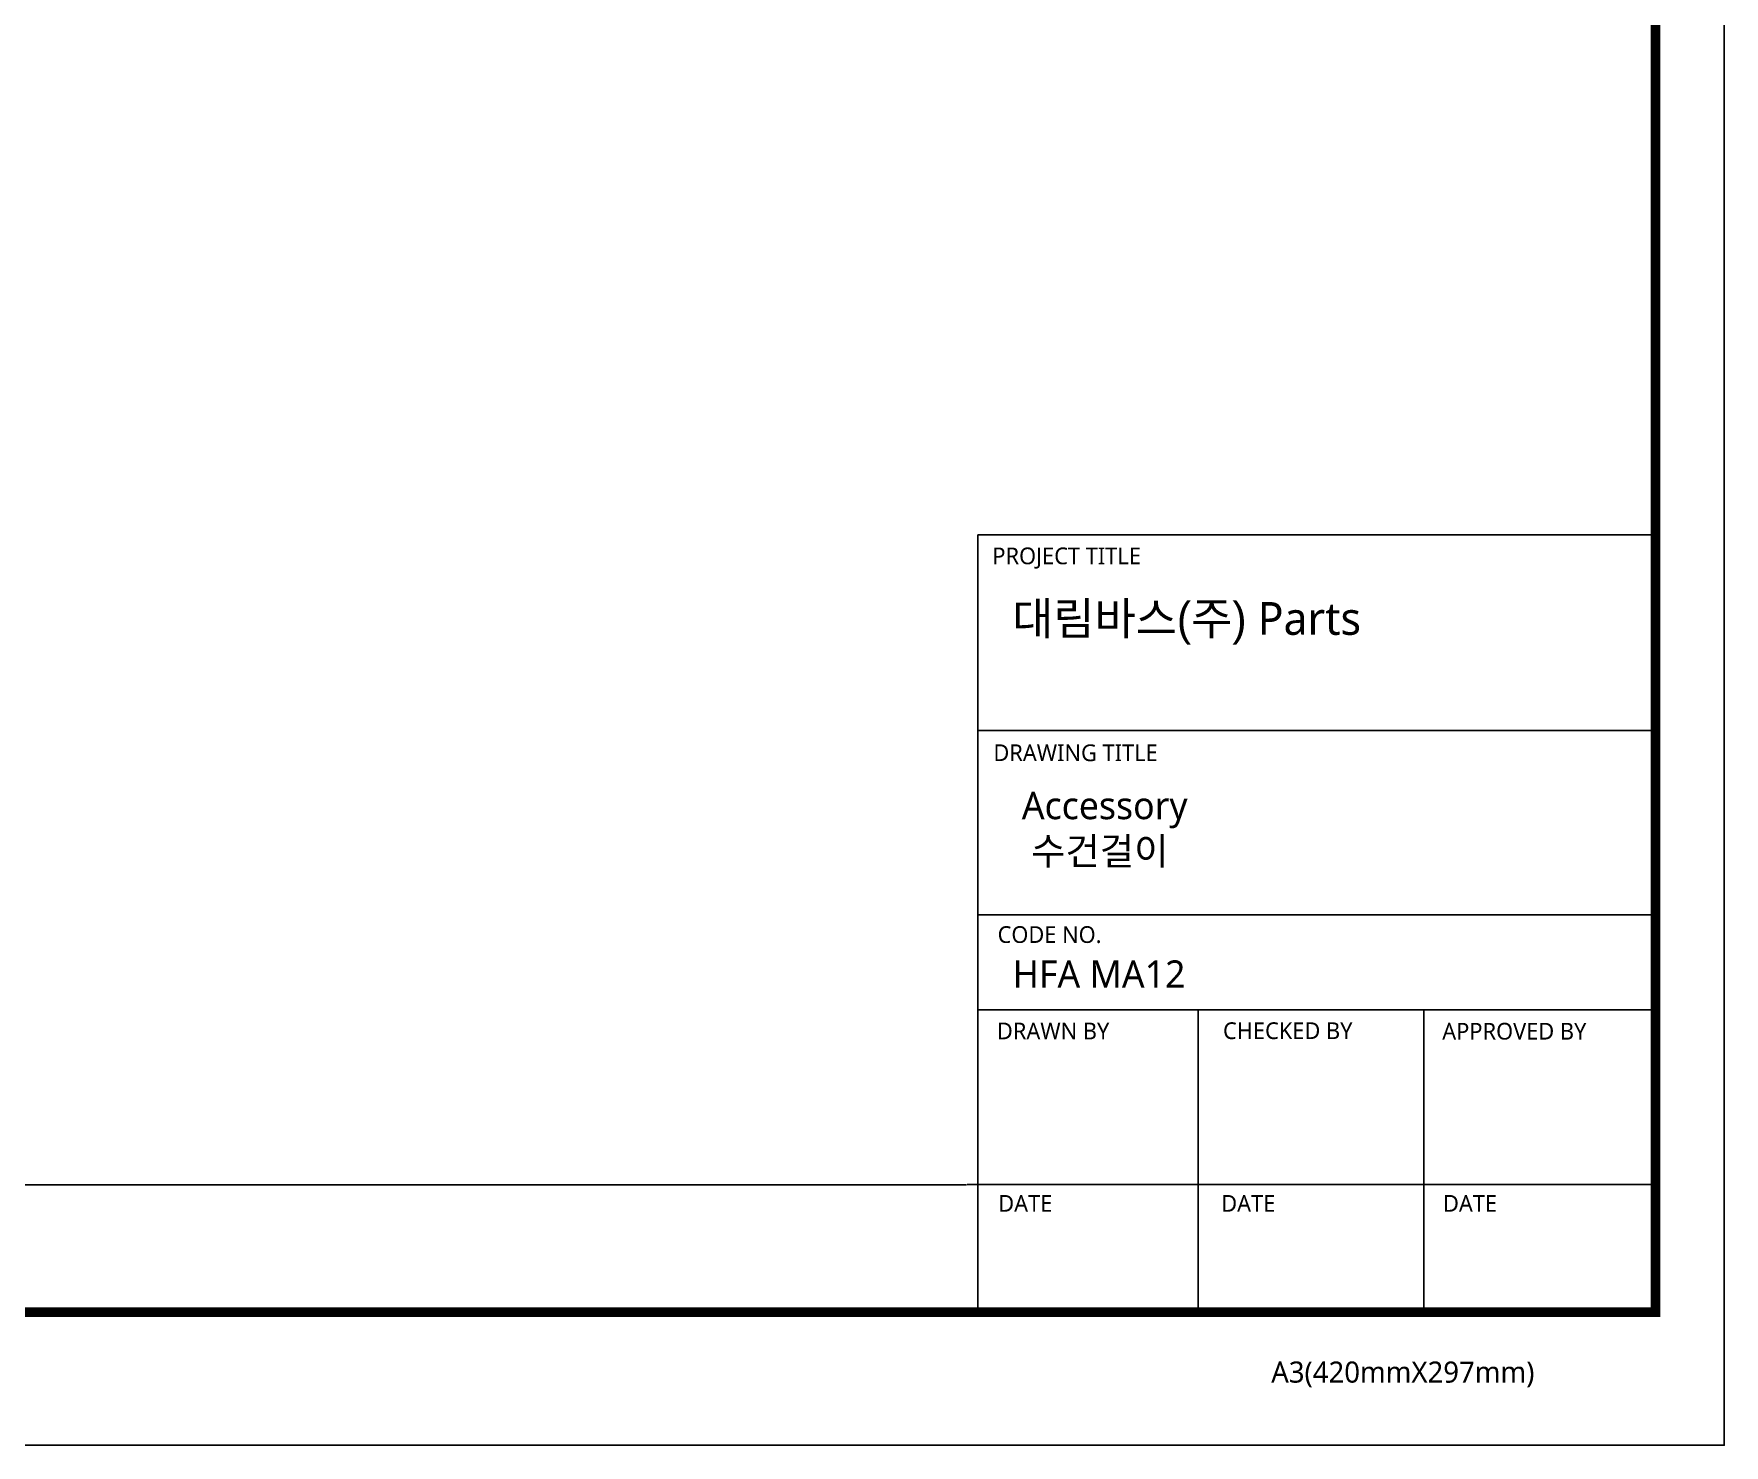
# Model space of a CAD drawing. Extents: x 16296680691 to 16296681342, y -37409619054 to -37409618577.
# Drawn here: x 16296681082.4 to 16296681341.9, y -37409619054.2 to -37409618837.4 of the extents above; entities that cross this region are included whole.
import ezdxf

# ---------------------------------------------------------------- set-up
doc = ezdxf.new("R2010")
doc.units = 0
doc.header["$LTSCALE"] = 10
doc.header["$MEASUREMENT"] = 0
doc.layers.get('0').update_dxf_attribs({"linetype": 'CONTINUOUS'})
doc.styles.add('Daelim Dimension', font='NanumGothic.ttf')

msp = doc.modelspace()

# ---------------------------------------------------------------- linework, layer by layer
at = {"color": 5, "ltscale": 40}
for p, q in [((16296681331.36837, -37409618914.375511), (16296681227.32527, -37409618914.375511)), ((16296681331.36837, -37409618944.448517), (16296681227.32527, -37409618944.448517)), ((16296681331.36837, -37409618944.448517), (16296681227.32527, -37409618944.448517)), ((16296681331.36837, -37409618972.738197), (16296681227.32527, -37409618972.738197)), ((16296681331.36837, -37409618972.738197), (16296681227.32527, -37409618972.738197)), ((16296681331.36837, -37409618987.328857), (16296681227.32527, -37409618987.328857)), ((16296681331.36837, -37409618987.328857), (16296681227.32527, -37409618987.328857)), ((16296681261.11937, -37409618987.328857), (16296681261.11937, -37409619033.775841)), ((16296681295.80192, -37409618987.328857), (16296681295.80192, -37409619033.775841)), ((16296681331.36837, -37409619014.1595), (16296681225.680719, -37409619014.1595)), ((16296681331.36837, -37409619014.1595), (16296681228.13587, -37409619014.1595)), ((16296681331.36837, -37409619033.775841), (16296681242.203159, -37409619033.775841))]:
    msp.add_line(p, q, dxfattribs=at)
at = {"color": 5, "ltscale": 0.5}
msp.add_line((16296681227.32527, -37409618914.375511), (16296681227.32527, -37409619034.405182), dxfattribs=at)
at = {"color": 5}
msp.add_line((16296680701.36825, -37409619014.23391), (16296681225.555531, -37409619014.23391), dxfattribs=at)
at = {"ltscale": 0.5}
msp.add_lwpolyline([(16296680690.900061, -37409619054.200798), (16296681341.900061, -37409619054.200798), (16296681341.900061, -37409618577.200798), (16296680690.900061, -37409618577.200798)], close=True, dxfattribs=at)
at = {"color": 5, "linetype": 'ByBlock', "lineweight": 200, "const_width": 1.5}
msp.add_lwpolyline([(16296680701.36825, -37409619033.776077), (16296681331.36825, -37409619033.776077), (16296681331.36825, -37409618588.276077), (16296680701.36825, -37409618588.276077)], close=True, dxfattribs=at)

# ---------------------------------------------------------------- texts
at = {"color": 5, "ltscale": 40, "style": 'Daelim Dimension'}
for s, height, p in [('PROJECT TITLE', 2.56901127, (16296681229.52783, -37409618918.903992)), ('DRAWING TITLE', 2.56901127, (16296681229.692539, -37409618949.139877)), ('CODE NO.', 2.5690113, (16296681230.336781, -37409618977.061859)), ('DRAWN BY', 2.5690113, (16296681230.23604, -37409618991.870247)), ('CHECKED BY', 2.5690113, (16296681264.946211, -37409618991.824692)), ('APPROVED BY', 2.56901127, (16296681298.609591, -37409618991.907677)), ('DATE', 2.5690113, (16296681230.436689, -37409619018.348251)), ('DATE', 2.5690113, (16296681264.673031, -37409619018.348251)), ('DATE', 2.5690113, (16296681298.72773, -37409619018.348251)), ('A3(420mmX297mm)', 3.24237133, (16296681272.35331, -37409619044.591789))]:
    msp.add_text(s, height=height, dxfattribs=at).set_placement(p)
at = {"attachment_point": 1, "style": 'Daelim Dimension'}
for s, insert, char_height, width in [('{\\fGulim|b0|i0|c129|p50;대림바스(주)} Parts', (16296681232.58354, -37409618924.705818), 5.03600079, 80.93992813), (' Accessory\\P  수건걸이', (16296681232.627979, -37409618953.852257), 4.2041236, 70.7511006), ('HFA MA12', (16296681232.627979, -37409618979.743668), 4.2041236, 70.7511006)]:
    msp.add_mtext(s, dxfattribs=dict(at, insert=insert, char_height=char_height, width=width))

doc.saveas('drawing.dxf')
